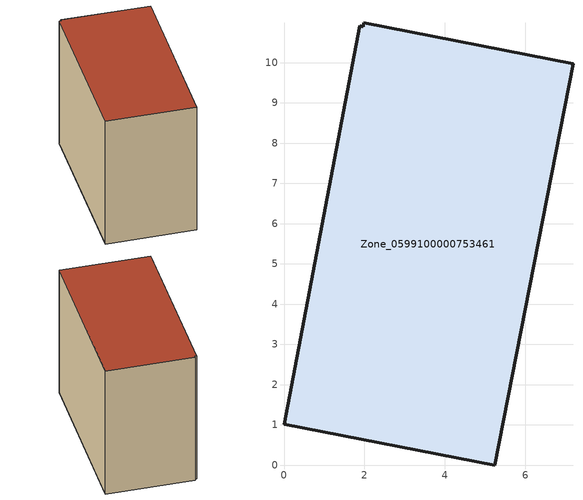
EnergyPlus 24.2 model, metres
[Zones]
Zone_0599100000753461
 floor ground (C_G): 1.97,10.9 1.99,10.99 7.18,9.98 5.24,0 0,1.02 1.88,10.91 z0
 wall outside (C_F): 0,1.02 5.24,0 7.18,9.98 1.99,10.99 1.97,10.9 1.88,10.91 0,1.02 z0:8.57
 roof outside (C_R): 1.99,10.99 1.97,10.9 1.88,10.91 0,1.02 5.24,0 7.18,9.98 z8.57
[BUILDING]
Pand.0599100000753461: North Axis=0; Terrain=City; Loads Convergence Tolerance Value=0.04; Temperature Convergence Tolerance Value=0.4; Solar Distribution=FullExterior; Maximum Number of Warmup Days=25; Minimum Number of Warmup Days=1
[Site:Location]
Rotterdam.The.Hague.AP_ZH_NLD Design_Conditions: Latitude=51.96; Longitude=4.45; Time Zone=1; Elevation=-4.5
[SITE:GROUNDTEMPERATURE:BUILDINGSURFACE]
18, 18, 18, 18, 18, 18, 18, 18, 18, 18, 18, 18
[MATERIAL] Thermal Absorptance=0.9; Solar Absorptance=0.7; Visible Absorptance=0.7
Name | Roughness | Thickness | Conductivity | Density | Specific Heat
G.TI.2006-2014 | MediumSmooth | 0.15 | 0.06 | 540 | 1210
F.TI.2006-2014 | Rough | 0.3 | 0.12 | 1920 | 840
R.TI.2006-2014 | MediumRough | 0.2 | 0.08 | 1500 | 1000
[CONSTRUCTION]
C_G: G.TI.2006-2014
C_F: F.TI.2006-2014
C_R: R.TI.2006-2014
[ZONE]
Zone_0599100000753461: Type=1; Multiplier=1; Ceiling Height=Autocalculate; Volume=Autocalculate; Floor Area=autocalculate; Part of Total Floor Area=Yes
[ZONEINFILTRATION:DESIGNFLOWRATE]
Infil_Zone_0599100000753461: Zone or ZoneList or Space or SpaceList=Zone_0599100000753461; Schedule=AlwaysOn; Design Flow Rate Calculation Method=Flow/Area; Flow Rate per Floor Area=0.0015; Constant Term Coefficient=1; Temperature Term Coefficient=0; Velocity Term Coefficient=0; Velocity Squared Term Coefficient=0
[HVACTEMPLATE:ZONE:IDEALLOADSAIRSYSTEM]
Zone_0599100000753461: Maximum Heating Supply Air Temperature=50; Minimum Cooling Supply Air Temperature=13; Maximum Heating Supply Air Humidity Ratio=0.0156; Minimum Cooling Supply Air Humidity Ratio=0.0077; Heating Limit=NoLimit; Cooling Limit=NoLimit; Dehumidification Control Type=ConstantSensibleHeatRatio; Cooling Sensible Heat Ratio=0.7; Dehumidification Setpoint=60; Humidification Control Type=None; Humidification Setpoint=30; Outdoor Air Method=None; Outdoor Air Flow Rate per Person=0.00944; Outdoor Air Flow Rate per Zone Floor Area=0; Outdoor Air Flow Rate per Zone=0; Demand Controlled Ventilation Type=None; Outdoor Air Economizer Type=NoEconomizer; Heat Recovery Type=None; Sensible Heat Recovery Effectiveness=0.7; Latent Heat Recovery Effectiveness=0.65
[ZONECONTROL:THERMOSTAT]
ThermostatControl_Zone_0599100000753461: Zone or ZoneList=Zone_0599100000753461; Control Type Schedule=DualSetpointControlType; Control 1=Thermostat_Zone_0599100000753461; Temperature Difference Between Cutout And Setpoint=0
[THERMOSTATSETPOINT:DUALSETPOINT]
Thermostat_Zone_0599100000753461: Heating Setpoint Temperature Schedule=HeatingSetpoint_Zone_0599100000753461; Cooling Setpoint Temperature Schedule=CoolingSetpoint_Zone_0599100000753461
[SCHEDULE:COMPACT]
HeatingSetpoint_Zone_0599100000753461: Through: 12/31, For: AllDays, Until: 24:00, 21
CoolingSetpoint_Zone_0599100000753461: Through: 12/31, For: AllDays, Until: 24:00, 24
DualSetpointControlType: Through: 12/31, For: AllDays, Until: 24:00, 4
AlwaysOn: Through: 12/31, For: AllDays, Until: 24:00, 1
